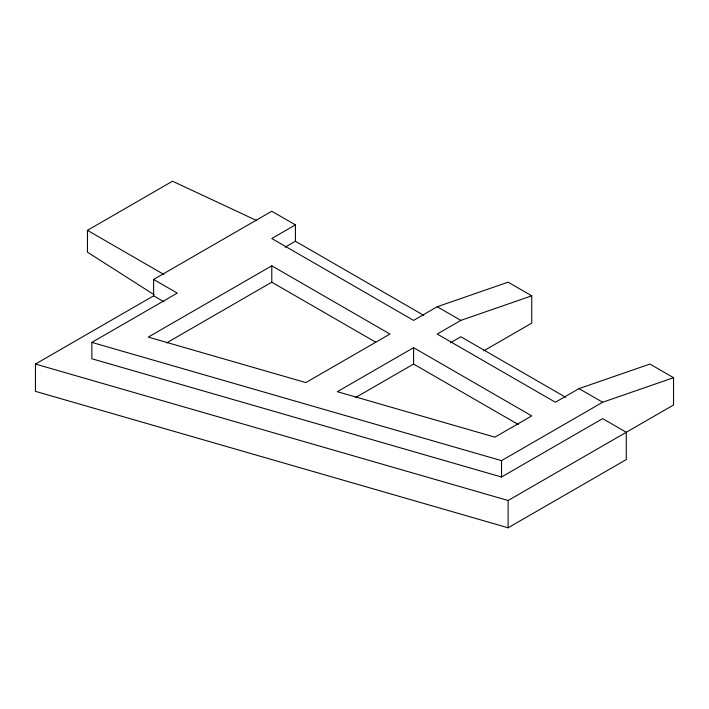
<?xml version="1.0" encoding="UTF-8"?>
<svg xmlns="http://www.w3.org/2000/svg" width="709" height="709" viewBox="0 0 709 709"><rect width="100%" height="100%" fill="white"/><g stroke="black" fill="none" stroke-linecap="round" stroke-linejoin="round"><path stroke-width="1.06" d="M154.101 294.705L87.446 252.165L87.446 230.336L172.526 181.212L256.747 220.579M153.614 279.452L177.25 293.101L91.869 342.394L91.869 358.763L501.52 477.015L602.65 418.629L626.286 432.277L626.286 459.565L508.114 527.788L35.45 391.341L35.45 364.054L153.614 295.83L153.614 279.452L271.786 211.229L295.414 224.877L295.414 241.246L423.805 315.372M295.414 224.877L271.786 238.516L413.586 320.388L437.214 306.74L508.114 282.182L531.75 295.83L531.75 323.118L483.848 350.778M285.018 247.255L295.414 241.246M271.786 265.813L148.296 337.103L305.854 382.585L389.95 334.036L271.786 265.813L271.786 282.182L166.482 342.979M413.586 347.676L337.36 391.687L494.917 437.161L531.75 415.899L413.586 347.676L413.586 364.054L518.412 424.567M531.75 295.83L460.85 320.388L437.214 334.036L555.386 402.251L579.014 388.612L649.914 364.054L673.55 377.693L673.55 404.981L508.114 500.501L35.45 364.054M355.466 397.607L413.586 364.054M450.454 342.766L460.85 336.766L565.676 397.279M91.869 342.394L501.52 460.646L602.65 402.251L673.55 377.693M437.214 306.74L460.85 320.388M579.014 388.612L602.65 402.251M271.786 282.182L375.655 342.155M87.446 230.336L163.876 274.463M153.614 295.83L164.018 301.83M508.114 500.501L508.114 527.788M501.52 460.646L501.52 477.015"/></g></svg>
